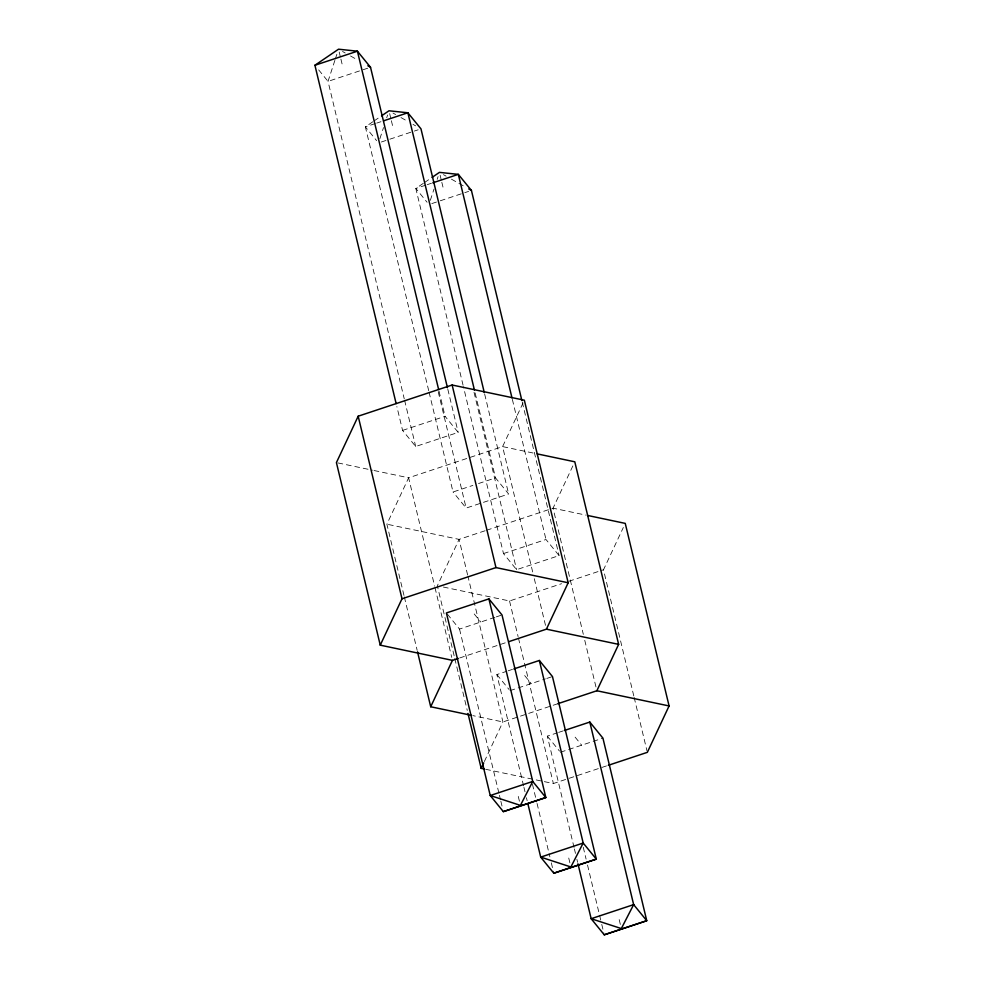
<?xml version="1.0" encoding="UTF-8"?>
<svg xmlns="http://www.w3.org/2000/svg" width="984" height="984" viewBox="0 0 984 984"><rect width="100%" height="100%" fill="white"/><g stroke="black" fill="none" stroke-linecap="round" stroke-linejoin="round"><path stroke-width="0.74" stroke-dasharray="4.92 3.69" d="M334.88 60.381L328.029 81.365L404.239 398.803M335.335 58.991L337.155 53.394M379.861 138.756L383.514 127.563M386.7 117.785L387.622 114.98M430.316 200.342L433.969 189.162M437.167 179.371L438.077 176.567M403.981 595.431L386.884 524.189L408.631 477.793L502.59 446.601L535.677 453.562M523.058 402.936L502.59 446.601L532.873 572.762M572.872 465.887L553.045 508.187L583.327 634.348M484.362 761.518L502.922 721.949L467.99 576.489M633.794 695.946L603.5 569.773L623.327 527.486M372.825 121.782L365.372 126.862L428.704 390.648M374.08 120.934L380.291 116.702M423.292 183.368L415.826 188.448L463.058 385.174M424.534 182.52L430.746 178.301M367.684 68.216L328.029 81.365L318.668 69.864M375.285 123.566L365.372 126.862L376.614 140.65M376.712 123.098L380.956 121.696M381.325 142.016L388.397 139.666M389.824 139.199L418.151 129.802M425.752 185.164L415.826 188.448L427.068 202.237M427.167 184.685L431.41 183.282M431.779 203.602L438.864 201.253M440.278 200.785L468.605 191.4M402.579 430.402L445.076 416.318L458.187 432.406L415.691 446.49L402.579 430.402L396.859 406.552M429.061 392.136L453.034 491.988L472.861 485.419M478.531 483.538L495.53 477.904L508.642 494.005L466.145 508.076L453.034 491.988M485.112 530.745L459.085 539.38L386.884 524.189M486.551 530.265L553.045 508.187L586.144 515.161M503.488 553.574L545.985 539.49L559.096 555.591L516.6 569.674L503.488 553.574L463.415 386.663M443.353 587.042L509.54 600.978L561.581 583.697M568.813 581.298L603.5 569.773M447.351 614.114L459.516 629.059L494.927 617.325M496.342 616.857L502.012 614.975M459.688 657.964L507.387 642.121M523.586 785.872L496.871 674.557L506.785 671.273M508.199 670.793L512.443 669.391M509.983 690.645L545.382 678.911M546.809 678.443L552.467 676.561M557.842 703.708L502.922 721.949L472.837 715.614M574.053 847.458L547.325 736.143L557.239 732.859M558.654 732.391L562.897 730.977M560.437 752.231L602.921 738.148M544.349 781.64L553.377 783.535L608.309 765.306M337.93 462.923L372.53 470.204M374.031 470.512L408.631 477.793L434.645 586.144M485.678 769.291L542.848 781.321M342.53 51.463L345.199 52.964M350.525 55.977L357.192 59.741M392.985 113.049L395.654 114.55M400.98 117.563L407.647 121.34M412.985 124.353L415.642 125.854M443.44 174.635L446.109 176.148M451.435 179.162L466.108 187.44M575.123 737.151L581.679 745.196M524.669 675.553L531.225 683.609M474.214 613.967L480.77 622.011M547.325 736.143L559.502 751.087M496.871 674.557L509.048 689.501M634.151 697.422L646.98 750.866M584.754 640.289L596.513 689.267M522.246 402.087L559.096 555.591M512.356 399.406L545.985 539.49M619.194 919.622L620.621 925.587M440.131 175.213L441.484 180.896M441.828 182.323L443.538 189.42M534.3 578.703L545.702 626.193M484.669 394.141L508.642 494.005M475.137 392.96L495.53 477.904M474.03 392.321L516.6 569.674M583.241 847.224L586.095 859.106M587.522 865.034L601.409 922.931M601.765 924.406L603.905 933.312M574.41 848.946L575.468 853.399M576.895 859.339L577.608 862.304M509.54 600.978L518.101 636.599M518.457 638.087L553.377 783.535M568.74 858.036L570.167 864.001M389.664 113.627L391.029 119.31M391.374 120.725L393.083 127.834M447.806 389.197L458.187 432.406M438.987 390.98L445.076 416.318M438.237 391.829L466.145 508.076M532.43 784.15L536.698 801.972M537.055 803.448L549.884 856.88M551.311 862.82L553.451 871.726M523.943 787.36L525.013 791.812M526.44 797.753L527.153 800.718M467.634 575.013L459.085 539.38L437.339 585.775L454.436 657.017M518.273 796.437L519.712 802.403M339.209 52.041L340.575 57.724M340.919 59.138L342.617 66.236M404.596 400.291L415.691 446.49M459.516 629.059L499.072 793.817M499.429 795.293L500.499 799.746M500.856 801.234L502.283 807.175M454.793 658.505L467.265 710.46M435.002 587.632L451.742 657.398M404.338 596.919L417.167 650.35"/><path stroke-width="1.48" d="M508.839 641.642L546.415 629.17L568.174 582.774L524.337 400.205L452.136 385.015L358.176 416.207L336.417 462.603L380.254 645.16L452.456 660.362L458.237 658.444M380.254 645.16L402.001 598.776L358.176 416.207M471.324 715.306L430.709 706.758L452.456 660.362M484.177 768.971L481.164 768.344L483.722 762.883M557.842 703.708L596.87 690.756L618.629 644.36L574.791 461.803L537.19 453.882M587.645 515.468L625.246 523.39L669.083 705.946L647.337 752.342L608.309 765.306M396.134 403.575L314.917 65.264L338.533 49.2L357.413 51.193L370.525 67.281L447.449 387.696M381.534 115.866L388.988 110.786L407.868 112.779L420.98 128.867L484.312 392.653M431.988 177.452L439.442 172.372L458.323 174.365L471.434 190.453L521.889 400.599M503.353 811.628L545.837 797.544L502.012 614.975L488.9 598.887L446.404 612.958L490.241 795.527L503.353 811.628L545.837 797.544L532.725 781.444L488.9 598.887M527.867 803.682L540.696 857.113L553.808 873.214L596.304 859.13L552.467 676.561L539.355 660.473L513.857 668.923M577.965 863.792L591.15 918.712L604.262 934.8L646.759 920.716L602.921 738.148L589.81 722.059L564.324 730.509M314.917 65.264L357.413 51.193L438.63 389.492M383.785 120.749L407.868 112.779L474.411 389.971M432.825 182.815L458.323 174.365L511.988 397.917M402.001 598.776L495.961 567.583L568.174 582.774M553.808 873.214L596.304 859.13L583.192 843.042L539.355 660.473M604.262 934.8L646.759 920.716L633.647 904.628L589.81 722.059M546.415 629.17L618.629 644.36M596.87 690.756L669.083 705.946M367.856 65.768L370.525 67.281M468.765 188.953L471.434 190.453M452.136 385.015L495.961 567.583M467.978 713.425L481.164 768.344M417.523 651.839L430.709 706.758M532.725 781.444L520.425 805.392L490.241 795.527L532.725 781.444M583.192 843.042L570.88 866.978L540.696 857.113L583.192 843.042M633.647 904.628L621.334 928.564L591.15 918.712L633.647 904.628"/></g></svg>
